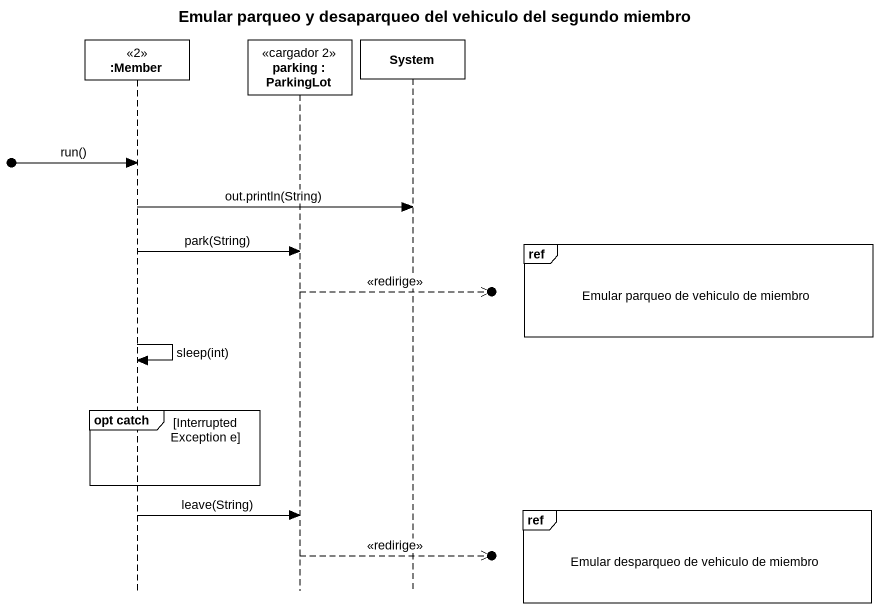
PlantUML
@startuml
title Emular parqueo y desaparqueo del vehiculo del segundo miembro
hide footbox
participant ":Member" as Member <<2>>
participant "parking : ParkingLot" as parking <<cargador 2>>
participant System

[o-> Member : run()
Member -> System : out.println(String)
ref over System : Emular parqueo de vehiculo de miembro
Member -> parking : park(String)
parking -->>o] : <<redirige>>
Member -> Member : sleep(int)
group opt catch [InterruptedException e]
end
ref over System : Emular desparqueo de vehiculo de miembro
Member -> parking : leave(String)
parking -->>o] : <<redirige>>
@enduml
